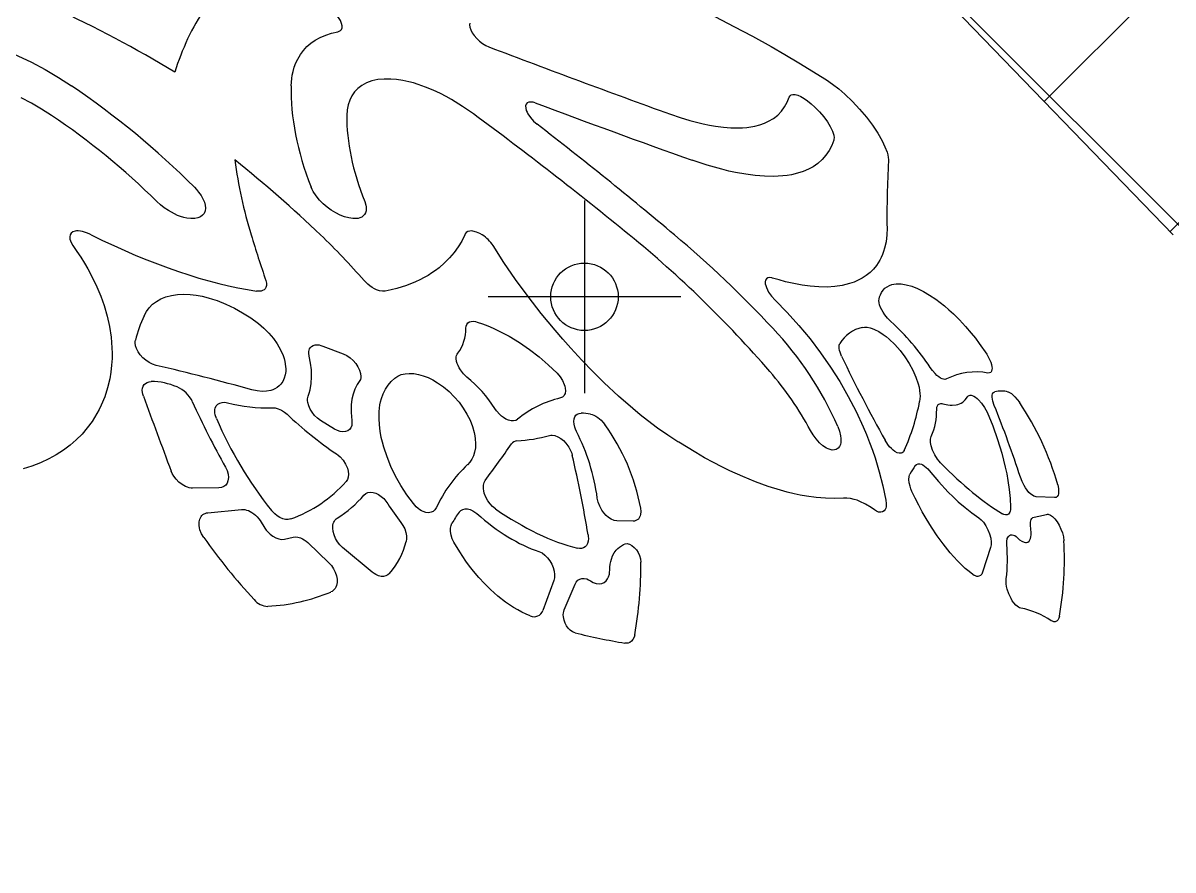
# Model space of a CAD drawing. Extents: x 5 to 829, y 5 to 582.
# Drawn here: x 371.82 to 383.75, y 412.67 to 421.46 of the extents above; entities that cross this region are included whole.
import ezdxf

# ---------------------------------------------------------------- set-up
doc = ezdxf.new("R2010")
doc.units = 0
doc.header["$LTSCALE"] = 7
doc.header["$MEASUREMENT"] = 0
doc.linetypes.add('CENTERX2', pattern=[20.32, 12.7, -2.54, 2.54, -2.54])
doc.layers.add('CENTERLINE', color=4, linetype='CENTERX2')
doc.layers.add('HATCH', color=3, linetype='CONTINUOUS')
doc.layers.add('OUTLINE', color=7, linetype='CONTINUOUS', lineweight=25)
pattern_1 = [(45, (39.085, 223.1485), (-1.325825, 1.325825), []), (135, (39.085, 223.1485), (-1.325825, -1.325825), [])]

msp = doc.modelspace()

# ---------------------------------------------------------------- hatches: boundary and pattern name
at = {"layer": 'HATCH'}
h = msp.add_hatch(dxfattribs=at)
h.set_pattern_fill('ANSI37', color=256, scale=15)
h.set_pattern_definition(pattern_1)
h.paths.add_polyline_path([(392.8411, 410.1168), (392.8411, 411.6168, 0.1943985), (388.069, 423.4268), (382.0202, 429.6898, -0.1617445), (379.2931, 435.3743), (373.9168, 477.6168), (367.8684, 477.6168), (373.3411, 434.6168, 0.1617445), (377.7044, 425.5215), (383.7533, 419.2586, -0.1943985), (386.8411, 411.6168), (386.8411, 410.1168, -0.061275), (385.2014, 396.7872, 0.0447876), (384.3711, 391.4828, 0.1629163), (384.6456, 390.4391, -0.2515253), (384.7695, 389.0252), (384.5289, 388.4645, 0.103378), (384.3911, 387.7828), (384.6471, 349.1077), (390.6473, 349.1077), (390.4002, 386.4238, -0.0785664), (390.5404, 387.3503, 0.1454108), (390.6182, 391.6216, -0.1027628), (390.538, 392.8392, -0.0264497), (391.0225, 395.333, 0.061275)])
h.paths.add_polyline_path([(388.6098, 361.2152), (388.6098, 368.5568), (385.9848, 368.5568), (385.9848, 361.2152)], flags=24)
h.paths.add_polyline_path([(389.5141, 352.8904), (389.5141, 360.9976), (385.7641, 360.9976), (385.7641, 352.8904)], flags=24)
h = msp.add_hatch(dxfattribs=at)
h.set_pattern_fill('ANSI37', color=256, scale=15)
h.set_pattern_definition(pattern_1)
h.paths.add_polyline_path([(405.3411, 260.5668), (405.3411, 477.6168), (379.9652, 477.6168), (385.2451, 436.1318, 0.1617445), (386.3359, 433.858), (392.3848, 427.5951, -0.1943985), (398.8411, 411.6168), (398.8411, 410.1168, -0.061275), (396.8436, 393.8789, 0.0186864), (396.5662, 392.5607, -0.1230008), (396.403, 386.0196), (397.0793, 283.8709, -0.1150579), (397.4494, 277.7501), (398.0287, 275.5022, -0.0631361), (399.0411, 267.5168), (399.0411, 260.5668)])
h.paths.add_polyline_path([(402.3035, 361.0756), (399.3868, 361.0756), (399.3868, 368.6985), (402.3035, 368.6985)], flags=24)
h.paths.add_polyline_path([(403.2704, 352.6791), (399.1037, 352.6791), (399.1037, 361.1999), (403.2704, 361.1999)], flags=24)

# ---------------------------------------------------------------- linework, layer by layer
at = {"layer": 'CENTERLINE'}
for p, q in [((377.6478, 419.6168), (377.6478, 417.6168)), ((378.6478, 418.6168), (376.6478, 418.6168))]:
    msp.add_line(p, q, dxfattribs=at)
at = {"layer": 'OUTLINE'}
msp.add_line((377.7044, 425.5215), (383.7533, 419.2586), dxfattribs=at)
at = {"layer": 'OUTLINE', "ltscale": 0.001784}
msp.add_line((380.7865, 419.33), (380.7846, 419.2586), dxfattribs=at)
at = {"layer": 'OUTLINE', "ltscale": 0.000564697}
msp.add_line((372.5296, 419.2586), (372.5093, 419.2686), dxfattribs=at)
at = {"layer": 'OUTLINE', "ltscale": 0.000272211}
msp.add_line((376.4113, 419.2686), (376.4069, 419.2586), dxfattribs=at)
at = {"layer": 'OUTLINE', "ltscale": 0.005629}
msp.add_line((374.9352, 418.1055), (375.1452, 418.0242), dxfattribs=at)
at = {"layer": 'OUTLINE', "ltscale": 0.004251}
msp.add_line((375.0559, 417.2447), (374.9111, 417.3339), dxfattribs=at)
at = {"layer": 'OUTLINE', "ltscale": 0.00683}
msp.add_line((373.8566, 416.6359), (373.5834, 416.6315), dxfattribs=at)
at = {"layer": 'OUTLINE', "ltscale": 0.004779}
msp.add_line((382.5252, 416.5335), (382.3342, 416.5415), dxfattribs=at)
at = {"layer": 'OUTLINE', "ltscale": 0.008746}
msp.add_line((373.7421, 416.3767), (374.0904, 416.4104), dxfattribs=at)
at = {"layer": 'OUTLINE', "ltscale": 0.00228}
msp.add_line((374.2831, 416.2945), (374.3325, 416.2178), dxfattribs=at)
at = {"layer": 'OUTLINE', "ltscale": 0.004242}
msp.add_line((378.1519, 416.289), (377.9823, 416.2926), dxfattribs=at)
at = {"layer": 'OUTLINE', "ltscale": 0.002315}
msp.add_line((374.5352, 416.1029), (374.6257, 416.1229), dxfattribs=at)
at = {"layer": 'OUTLINE', "ltscale": 0.007577}
msp.add_line((374.7775, 416.067), (374.9973, 415.8584), dxfattribs=at)
at = {"layer": 'OUTLINE', "ltscale": 0.010038}
msp.add_line((375.4471, 415.76), (375.1387, 416.0172), dxfattribs=at)
at = {"layer": 'OUTLINE', "ltscale": 0.001207}
msp.add_line((378.0132, 416.0195), (378.0532, 416.0464), dxfattribs=at)
at = {"layer": 'OUTLINE', "ltscale": 0.006744}
msp.add_line((381.8612, 416.0155), (381.7775, 415.759), dxfattribs=at)
at = {"layer": 'OUTLINE', "ltscale": 0.008208}
msp.add_line((377.3288, 415.6721), (377.2157, 415.3639), dxfattribs=at)
at = {"layer": 'OUTLINE', "ltscale": 0.007278}
msp.add_line((377.4377, 415.3687), (377.5518, 415.6365), dxfattribs=at)
at = {"layer": 'OUTLINE'}
for points in [[(377.5719, 422.1176), (377.8108, 422.0356), (378.0498, 421.9465), (378.2889, 421.8504), (378.5282, 421.7473), (378.7677, 421.6373), (379.0074, 421.5203), (379.1992, 421.4219), (379.3912, 421.3191), (379.5833, 421.212), (379.7275, 421.129), (379.8718, 421.0436), (380.1604, 420.8659)], [(375.0889, 421.3656), (375.1048, 421.3705), (375.1176, 421.3788), (375.1269, 421.3902), (375.1329, 421.4079), (375.1333, 421.429), (375.1284, 421.4521), (375.1158, 421.4818), (375.0971, 421.5123), (375.0735, 421.5418), (375.0448, 421.5708), (375.0129, 421.597)], [(370.9306, 421.3656), (370.9983, 421.3564), (371.0665, 421.345), (371.1372, 421.3311), (371.2083, 421.3149), (371.3491, 421.277), (371.4903, 421.2312), (371.6313, 421.178), (371.7714, 421.1178), (371.9102, 421.0509), (372.0522, 420.9749), (372.1915, 420.8926), (372.3273, 420.8046)], [(374.6057, 420.8046), (374.6114, 420.8806), (374.6171, 420.9172), (374.6246, 420.9528), (374.6376, 420.9984), (374.6538, 421.042), (374.6733, 421.0833), (374.7009, 421.1299), (374.733, 421.1728), (374.7695, 421.212), (374.8103, 421.2474), (374.8553, 421.2787), (374.9077, 421.3077), (374.9644, 421.332), (375.0249, 421.3513), (375.0889, 421.3656)], [(376.4581, 421.4568), (376.4552, 421.4369), (376.4584, 421.4136), (376.4683, 421.3853), (376.4839, 421.3562), (376.5047, 421.3266), (376.5306, 421.2968), (376.5601, 421.2689), (376.592, 421.2442), (376.6242, 421.2243), (376.6562, 421.2094)], [(376.4954, 420.5146), (376.3841, 420.5922), (376.2701, 420.6625), (376.2125, 420.6947), (376.1546, 420.7246), (376.0775, 420.7609), (376.0006, 420.7928), (375.9245, 420.8199), (375.875, 420.835), (375.8262, 420.8479), (375.7622, 420.8615), (375.6998, 420.8708), (375.6393, 420.8757), (375.5699, 420.8757), (375.5045, 420.869), (375.4438, 420.8555), (375.4152, 420.8462), (375.388, 420.8352), (375.3625, 420.8227), (375.3384, 420.8085), (375.2983, 420.7781), (375.2638, 420.7426), (375.2352, 420.7021), (375.2127, 420.6571), (375.1964, 420.6079), (375.1864, 420.555), (375.1827, 420.4987)], [(380.1604, 420.8659), (380.2223, 420.8235), (380.2865, 420.7732), (380.3492, 420.7186), (380.4279, 420.6423), (380.5027, 420.5618), (380.5721, 420.4791), (380.6349, 420.3959), (380.6898, 420.3138), (380.7356, 420.2344), (380.765, 420.1734), (380.7866, 420.1164), (380.7947, 420.0876), (380.8, 420.0607), (380.8022, 420.0395), (380.8022, 420.02)], [(372.1195, 420.4987), (372.0172, 420.564), (371.9121, 420.6244), (371.8047, 420.6794)], [(378.5396, 420.511), (378.6415, 420.4761), (378.741, 420.4459), (378.8111, 420.4271), (378.8796, 420.4107), (378.9441, 420.3974), (379.0067, 420.3866), (379.0888, 420.3759), (379.1675, 420.3699), (379.2424, 420.3686), (379.2885, 420.3703), (379.3328, 420.374), (379.3752, 420.3796), (379.4158, 420.3871), (379.467, 420.4003), (379.5147, 420.4169), (379.5588, 420.4369), (379.6089, 420.4666), (379.6533, 420.5014), (379.6918, 420.5411), (379.7246, 420.5855), (379.7516, 420.6344), (379.7729, 420.6877)], [(379.7729, 420.6877), (379.7807, 420.702), (379.7934, 420.7117), (379.8108, 420.7163), (379.8323, 420.7155), (379.8601, 420.7082), (379.8912, 420.6947), (379.9264, 420.6744), (379.9627, 420.6492), (380.0009, 420.6184), (380.0382, 420.5844), (380.0865, 420.5345), (380.1298, 420.4829), (380.1679, 420.4302), (380.1976, 420.3815), (380.2198, 420.3356), (380.2278, 420.3141), (380.2334, 420.2937), (380.2371, 420.2656), (380.2365, 420.2534), (380.2342, 420.2425)], [(377.1382, 420.6272), (377.1155, 420.6341), (377.0943, 420.6372), (377.0726, 420.6355), (377.0554, 420.6279), (377.0437, 420.615), (377.0381, 420.5967), (377.0386, 420.5746), (377.0449, 420.55), (377.0523, 420.5321), (377.062, 420.5136), (377.0873, 420.4767), (377.1202, 420.4401), (377.1581, 420.407)], [(380.2342, 420.2425), (380.2127, 420.1856), (380.1856, 420.1328), (380.1528, 420.0842), (380.1143, 420.0402), (380.0701, 420.0008), (380.0202, 419.9661), (379.9705, 419.9392), (379.9163, 419.9163), (379.8577, 419.8976), (379.7948, 419.8831), (379.7515, 419.8759), (379.7066, 419.8705), (379.6577, 419.8669), (379.6071, 419.8651), (379.5162, 419.8668), (379.4205, 419.8742), (379.3205, 419.8873), (379.2164, 419.906), (379.1449, 419.9215), (379.0719, 419.9393), (378.9218, 419.982), (378.7668, 420.0335)], [(373.6011, 419.7534), (373.6243, 419.7288), (373.6456, 419.7032), (373.6704, 419.6683), (373.6906, 419.633), (373.7054, 419.5979), (373.7136, 419.5663), (373.7161, 419.5358), (373.7124, 419.5074), (373.7023, 419.4823), (373.6864, 419.4619), (373.6647, 419.4459), (373.6377, 419.4348), (373.6065, 419.4286), (373.5655, 419.4275), (373.5219, 419.4327), (373.4905, 419.4398), (373.4587, 419.4494), (373.4263, 419.4616), (373.394, 419.476), (373.3319, 419.5101), (373.2895, 419.5388), (373.2495, 419.5703), (373.2128, 419.604)], [(375.3685, 419.604), (375.38, 419.5666), (375.383, 419.5485), (375.3841, 419.5309), (375.3823, 419.5088), (375.3768, 419.4886), (375.3674, 419.4708), (375.3541, 419.4557), (375.3372, 419.4436), (375.3167, 419.4348), (375.3002, 419.4305), (375.2824, 419.428), (375.2437, 419.428), (375.2023, 419.4342), (375.1595, 419.4461), (375.1133, 419.4642), (375.0675, 419.4872), (375.0217, 419.5153), (374.9778, 419.5471), (374.9369, 419.582), (374.8998, 419.6193), (374.8636, 419.6631), (374.8339, 419.7083), (374.822, 419.731), (374.8122, 419.7534)], [(372.3125, 419.2586), (372.3081, 419.2401), (372.3081, 419.2269), (372.3102, 419.2132), (372.3152, 419.196), (372.3226, 419.1787), (372.3416, 419.1476)], [(372.5093, 419.2686), (372.4827, 419.2804), (372.4412, 419.2935), (372.4185, 419.2978), (372.3967, 419.2997), (372.3796, 419.2993), (372.3639, 419.2971), (372.3414, 419.2891), (372.3237, 419.276), (372.3125, 419.2586)], [(376.4069, 419.2586), (376.3752, 419.195), (376.3382, 419.1339), (376.2962, 419.0754), (376.2491, 419.0199), (376.197, 418.9675), (376.14, 418.9185), (376.1035, 418.8907), (376.0652, 418.8643), (376.0254, 418.8392), (375.9839, 418.8155), (375.9408, 418.7932), (375.8961, 418.7724), (375.8024, 418.7351), (375.703, 418.7039), (375.6429, 418.6886), (375.5811, 418.6753)], [(376.5873, 419.2586), (376.5634, 419.2724), (376.5266, 419.2887), (376.4907, 419.2981), (376.4738, 419.2997), (376.4582, 419.299), (376.4376, 419.2937), (376.4216, 419.2833), (376.4113, 419.2686)], [(380.7846, 419.2586), (380.7765, 419.1875), (380.7617, 419.1199), (380.7518, 419.0875), (380.7402, 419.0562), (380.7268, 419.0258), (380.7117, 418.9967), (380.6949, 418.9687), (380.6763, 418.942), (380.6452, 418.9043), (380.6103, 418.8697), (380.5715, 418.8383), (380.5289, 418.8104), (380.488, 418.7884), (380.4443, 418.7693), (380.3978, 418.7532), (380.3611, 418.743), (380.323, 418.7346), (380.2464, 418.7231), (380.1649, 418.7178), (380.0791, 418.7188), (379.9893, 418.7259), (379.9065, 418.7372), (379.8211, 418.753), (379.7334, 418.7732), (379.6664, 418.7911), (379.5982, 418.8113)], [(372.3416, 419.1476), (372.3836, 419.0879), (372.4236, 419.0274), (372.4612, 418.9668), (372.4968, 418.9056), (372.5463, 418.8124), (372.5908, 418.7182), (372.6302, 418.6231), (372.6642, 418.5273), (372.6962, 418.4172), (372.7207, 418.3069), (372.7376, 418.1967), (372.7431, 418.1411), (372.7465, 418.0858), (372.7478, 418.0318), (372.7472, 417.9782), (372.743, 417.9064), (372.7351, 417.8354), (372.7234, 417.7653), (372.7012, 417.6712), (372.6718, 417.5795), (372.6351, 417.4907), (372.614, 417.4473), (372.591, 417.4049), (372.5664, 417.3636), (372.54, 417.3232), (372.4905, 417.2563), (372.4358, 417.1928), (372.3762, 417.1329), (372.3117, 417.077), (372.2425, 417.0251), (372.1689, 416.9775), (372.0911, 416.9346), (372.0058, 416.8948), (371.9165, 416.8604), (371.8237, 416.8313)], [(378.6176, 417.1118), (378.5119, 417.1812), (378.407, 417.2551), (378.3033, 417.3329), (378.2264, 417.3938), (378.1502, 417.4565), (378.0003, 417.587), (377.8541, 417.7234), (377.7353, 417.8407), (377.6194, 417.9607), (377.5066, 418.083), (377.4241, 418.176), (377.3435, 418.2698), (377.2001, 418.4442), (377.0634, 418.6202), (376.9341, 418.7968), (376.8128, 418.973), (376.7002, 419.1476)], [(374.3433, 418.7847), (374.3494, 418.7595), (374.35, 418.7353), (374.3444, 418.7136), (374.3362, 418.7), (374.3242, 418.6887), (374.3088, 418.6804), (374.2949, 418.6761), (374.2796, 418.6739), (374.2635, 418.6737), (374.2468, 418.6753)], [(375.5811, 418.6753), (375.5538, 418.6738), (375.5234, 418.6787), (375.4921, 418.6889), (375.4683, 418.6999), (375.4451, 418.7131), (375.422, 418.7289), (375.4002, 418.7464), (375.3618, 418.7847)], [(379.5982, 418.8113), (379.5903, 418.8135), (379.5685, 418.8163), (379.5499, 418.8132), (379.5359, 418.8044), (379.527, 418.7902), (379.5232, 418.7717), (379.5242, 418.7507), (379.5283, 418.7321), (379.5349, 418.7125), (379.5453, 418.6892), (379.5583, 418.6656), (379.5885, 418.6221), (379.6247, 418.5818)], [(380.7036, 418.5925), (380.71, 418.615), (380.7179, 418.6361), (380.7308, 418.6619), (380.7466, 418.6849), (380.7651, 418.7047), (380.7865, 418.7213), (380.8107, 418.7345), (380.8375, 418.7441), (380.859, 418.7489), (380.8817, 418.7517), (380.9065, 418.7524), (380.9324, 418.7511), (380.9867, 418.7422), (381.0443, 418.7255), (381.1044, 418.7015), (381.1661, 418.6707), (381.2288, 418.6339), (381.2916, 418.5917), (381.3373, 418.5579), (381.3825, 418.5218), (381.4295, 418.4815), (381.4756, 418.4391), (381.5392, 418.3762), (381.6008, 418.3098), (381.6601, 418.2405), (381.7028, 418.1869), (381.7439, 418.1323), (381.8205, 418.0204)], [(373.0793, 418.4195), (373.1032, 418.4632), (373.1329, 418.503), (373.1683, 418.5384), (373.2091, 418.569), (373.255, 418.5945), (373.3056, 418.6147), (373.3636, 418.6301), (373.4254, 418.6394), (373.4904, 418.6426), (373.5579, 418.6401), (373.6192, 418.6331), (373.6815, 418.6219), (373.7442, 418.6069), (373.7912, 418.5931), (373.8381, 418.5774), (373.9279, 418.5417), (374.0163, 418.4996), (374.1024, 418.4515), (374.1857, 418.3982), (374.2654, 418.3402)], [(379.6247, 418.5818), (379.7515, 418.4525), (379.8728, 418.318), (379.9881, 418.1789), (380.0973, 418.0354), (380.1998, 417.8881), (380.2956, 417.7372), (380.3842, 417.5833), (380.4655, 417.4266), (380.5392, 417.2676), (380.5731, 417.1873), (380.6051, 417.1064), (380.6349, 417.0256), (380.6627, 416.9444), (380.7069, 416.7994), (380.7443, 416.654), (380.7747, 416.5085)], [(380.8271, 418.3592), (380.7933, 418.3933), (380.7633, 418.4308), (380.7462, 418.4562), (380.7313, 418.4822), (380.7193, 418.5071), (380.7101, 418.5316), (380.704, 418.5552), (380.7019, 418.5766), (380.7036, 418.5925)], [(374.2654, 418.3402), (374.3222, 418.2922), (374.3743, 418.2403), (374.421, 418.1851), (374.4617, 418.1273), (374.4956, 418.0676), (374.522, 418.0068), (374.5321, 417.9763), (374.54, 417.9459), (374.5482, 417.8935), (374.5495, 417.8678), (374.5489, 417.8425), (374.5439, 417.8058), (374.5342, 417.7712), (374.5194, 417.7393), (374.4996, 417.7108), (374.4811, 417.6913), (374.4598, 417.6745), (374.4358, 417.6605), (374.4163, 417.6518), (374.3956, 417.6449), (374.351, 417.6362), (374.3032, 417.6345), (374.2515, 417.6396), (374.1987, 417.6514)], [(376.4177, 418.2918), (376.4202, 418.3121), (376.4271, 418.3302), (376.4386, 418.345), (376.4545, 418.3557), (376.4743, 418.3615), (376.4969, 418.3624), (376.5161, 418.3598), (376.5358, 418.3546)], [(376.5358, 418.3546), (376.5907, 418.3355), (376.6456, 418.3142), (376.7018, 418.2903), (376.7577, 418.2641), (376.8667, 418.2067), (376.9733, 418.142), (377.077, 418.0707), (377.1772, 417.9935), (377.2732, 417.9107), (377.3648, 417.8231)], [(380.5294, 418.299), (380.5542, 418.3021), (380.5816, 418.3006), (380.611, 418.2948), (380.6338, 418.2878), (380.657, 418.2786), (380.702, 418.2557), (380.7474, 418.2266), (380.7788, 418.2031), (380.8095, 418.1775), (380.8683, 418.1212), (380.923, 418.0592), (380.9729, 417.9932), (381.0173, 417.9243), (381.0554, 417.8538), (381.0866, 417.7828), (381.11, 417.7127), (381.1185, 417.6783), (381.1247, 417.6447), (381.1283, 417.6141), (381.1296, 417.5846), (381.1285, 417.5574), (381.125, 417.5318)], [(373.2048, 417.905), (373.1676, 417.9171), (373.1316, 417.9352), (373.0977, 417.9582), (373.067, 417.985), (373.04, 418.0148), (373.0175, 418.0466), (373.0004, 418.0794), (372.9906, 418.1093), (372.9867, 418.1385), (372.9872, 418.1524), (372.9896, 418.1657)], [(374.7928, 418.0023), (374.7884, 418.0333), (374.789, 418.049), (374.7917, 418.0638), (374.7961, 418.0761), (374.8024, 418.0873), (374.8161, 418.1017), (374.8345, 418.1121), (374.8562, 418.1177), (374.8749, 418.1187), (374.8945, 418.1169), (374.9149, 418.1124), (374.9352, 418.1055)], [(375.1452, 418.0242), (375.1823, 418.0062), (375.2172, 417.9825), (375.2484, 417.9547), (375.2757, 417.9235), (375.2983, 417.8898), (375.3153, 417.8548), (375.3256, 417.8199), (375.3282, 417.7896), (375.3267, 417.7743), (375.3232, 417.7598), (375.3183, 417.748), (375.3116, 417.7375)], [(376.4291, 417.7839), (376.3923, 417.8191), (376.3611, 417.8592), (376.3475, 417.8812), (376.3362, 417.9036), (376.328, 417.9241), (376.3221, 417.9442), (376.3178, 417.9771), (376.3185, 417.9929), (376.3214, 418.0077), (376.3265, 418.0209), (376.3338, 418.0325)], [(380.315, 418.0008), (380.299, 418.0409), (380.2936, 418.0606), (380.2904, 418.0797), (380.2894, 418.0975), (380.2911, 418.1136), (380.2981, 418.132)], [(381.8205, 418.0204), (381.8442, 417.9792), (381.8623, 417.9373), (381.8697, 417.9137), (381.8744, 417.8913), (381.8759, 417.8761), (381.8755, 417.8622), (381.8714, 417.8453), (381.8626, 417.8329), (381.8494, 417.8263), (381.8341, 417.826)], [(374.7818, 417.5862), (374.7924, 417.6176), (374.8012, 417.6499), (374.8132, 417.7168), (374.8181, 417.7862), (374.8161, 417.8573), (374.8076, 417.9295), (374.7928, 418.0023)], [(375.6803, 417.773), (375.712, 417.7936), (375.7483, 417.8088), (375.7883, 417.8182), (375.831, 417.8217), (375.8775, 417.8193), (375.9257, 417.811), (375.9745, 417.7973), (376.0254, 417.7778), (376.0755, 417.7535), (376.1243, 417.725), (376.1859, 417.6819), (376.244, 417.6333), (376.2979, 417.58), (376.3472, 417.523), (376.3911, 417.4628), (376.4294, 417.4005), (376.4614, 417.3364), (376.4866, 417.2723), (376.5049, 417.2077), (376.5112, 417.1755), (376.5156, 417.1435), (376.5183, 417.0963), (376.5161, 417.0504), (376.5087, 417.0065), (376.4959, 416.9654), (376.48, 416.9318), (376.4596, 416.9014), (376.4349, 416.8749)], [(377.3648, 417.8231), (377.3954, 417.7877), (377.4205, 417.7489), (377.439, 417.7084), (377.4454, 417.6883), (377.4495, 417.6686), (377.4511, 417.6404), (377.4468, 417.6144), (377.4422, 417.6027), (377.4359, 417.5922), (377.4286, 417.5837), (377.4198, 417.5766), (377.4098, 417.5712), (377.3988, 417.5675)], [(381.4046, 417.7639), (381.3962, 417.7608), (381.3864, 417.7598), (381.3739, 417.7612), (381.3604, 417.7652), (381.343, 417.7734), (381.3254, 417.7847), (381.3051, 417.801), (381.2856, 417.8196), (381.2584, 417.8506), (381.2341, 417.8841)], [(373.072, 417.5872), (373.0663, 417.6052), (373.0626, 417.6233), (373.0609, 417.647), (373.0633, 417.6694), (373.0701, 417.6898), (373.0802, 417.7055), (373.094, 417.7187), (373.1111, 417.7285), (373.1308, 417.7347), (373.1525, 417.7371)], [(375.3116, 417.7375), (375.2908, 417.7069), (375.2663, 417.6594), (375.2478, 417.6079), (375.2352, 417.5529), (375.2282, 417.4952), (375.2265, 417.4561), (375.2271, 417.4161), (375.2299, 417.3743), (375.2349, 417.332)], [(375.8735, 416.4711), (375.8061, 416.5634), (375.7446, 416.6588), (375.6895, 416.7567), (375.6411, 416.8563), (375.5997, 416.9568), (375.566, 417.0576), (375.5522, 417.1078), (375.5405, 417.1577), (375.5283, 417.2237), (375.5203, 417.2887), (375.5167, 417.3524), (375.5183, 417.4251), (375.5267, 417.4949), (375.5336, 417.5286), (375.5423, 417.5612), (375.56, 417.6111), (375.5827, 417.6577), (375.6103, 417.7005), (375.6429, 417.7391), (375.6803, 417.773)], [(374.9111, 417.3339), (374.8786, 417.3581), (374.8492, 417.3867), (374.8236, 417.4184), (374.8027, 417.452), (374.7873, 417.4862), (374.7779, 417.5212), (374.7757, 417.5397), (374.7758, 417.5577), (374.7779, 417.5725), (374.7818, 417.5862)], [(381.3649, 417.506), (381.416, 417.4943), (381.4404, 417.4915), (381.4639, 417.4907), (381.504, 417.4949), (381.5225, 417.4996), (381.5401, 417.5061), (381.5565, 417.5142), (381.5717, 417.524), (381.5986, 417.5484), (381.6205, 417.5785)], [(381.6205, 417.5785), (381.6257, 417.5854), (381.6324, 417.5906), (381.6404, 417.5941), (381.6496, 417.5956), (381.6595, 417.5952), (381.6701, 417.5928), (381.6864, 417.5861), (381.7032, 417.5759), (381.7203, 417.5629), (381.737, 417.5477), (381.768, 417.513), (381.7996, 417.4669), (381.8249, 417.4182)], [(381.8993, 417.4883), (381.8843, 417.5338), (381.8798, 417.5557), (381.8778, 417.5764), (381.8785, 417.595), (381.8824, 417.6108), (381.8912, 417.6245), (381.9046, 417.6321)], [(382.0418, 417.6292), (382.0587, 417.6228), (382.0767, 417.6121), (382.0956, 417.5974), (382.114, 417.5802), (382.1382, 417.5526), (382.1603, 417.5225)], [(373.83, 417.3552), (373.818, 417.3922), (373.8148, 417.4113), (373.8138, 417.43), (373.8151, 417.4467), (373.8186, 417.4624), (373.8286, 417.4838), (373.8443, 417.5016), (373.8649, 417.5143), (373.8899, 417.5212), (373.9179, 417.5219), (373.9467, 417.5171)], [(374.4075, 417.4662), (374.4388, 417.4642), (374.4716, 417.4553), (374.5037, 417.4408), (374.535, 417.421), (374.5636, 417.3974)], [(376.9537, 417.3454), (376.9354, 417.3346), (376.9129, 417.3293), (376.8882, 417.3299), (376.861, 417.3364), (376.8336, 417.3482), (376.8071, 417.3642), (376.7875, 417.3789), (376.769, 417.3954), (376.7359, 417.4321), (376.7169, 417.459)], [(381.3023, 417.4496), (381.3049, 417.4726), (381.3127, 417.4915), (381.3186, 417.4988), (381.3258, 417.5042), (381.3341, 417.5076), (381.3436, 417.509), (381.3539, 417.5085), (381.3649, 417.506)], [(381.8249, 417.4182), (381.8832, 417.2771), (381.9342, 417.1352), (381.9778, 416.9929), (382.0134, 416.8509), (382.0281, 416.7802), (382.0407, 416.71), (382.054, 416.6172), (382.0634, 416.5255), (382.0687, 416.4351)], [(375.2349, 417.332), (375.2365, 417.3058), (375.2332, 417.2809), (375.2249, 417.2585), (375.2114, 417.2403), (375.1926, 417.2265), (375.1696, 417.2183), (375.1424, 417.2162), (375.1137, 417.2204), (375.0847, 417.2301), (375.0559, 417.2447)], [(377.5652, 417.22), (377.5553, 417.2421), (377.5473, 417.2646), (377.5402, 417.2946), (377.5377, 417.3236), (377.5403, 417.3503), (377.547, 417.3704), (377.5582, 417.3872), (377.5737, 417.3998), (377.5924, 417.4071), (377.6136, 417.4092)], [(377.7107, 417.3998), (377.7285, 417.3954), (377.7467, 417.3885), (377.7665, 417.3783), (377.7858, 417.3658), (377.8199, 417.3372), (377.8402, 417.3156), (377.8584, 417.2923)], [(377.2855, 417.1789), (377.2983, 417.1814), (377.3121, 417.1819), (377.3417, 417.1769), (377.3717, 417.1653), (377.4021, 417.1472), (377.4303, 417.1242), (377.4557, 417.0976), (377.4848, 417.0577), (377.5073, 417.0149), (377.5156, 416.9932), (377.5217, 416.9717)], [(380.2764, 417.2703), (380.2944, 417.2214), (380.3056, 417.1726), (380.3083, 417.1483), (380.3087, 417.1249), (380.3067, 417.104), (380.3025, 417.0848), (380.293, 417.0627), (380.2788, 417.045), (380.26, 417.0328), (380.2406, 417.0273), (380.2189, 417.0269), (380.1961, 417.0313), (380.1775, 417.0379), (380.1586, 417.0472), (380.1212, 417.0719), (380.0859, 417.103), (380.0506, 417.1422), (380.0191, 417.1851), (379.9921, 417.2302)], [(380.3341, 416.5268), (380.2419, 416.5241), (380.1474, 416.5269), (380.0508, 416.535), (379.9522, 416.5485), (379.8874, 416.5601), (379.8219, 416.5737), (379.7522, 416.5905), (379.6819, 416.6095), (379.5523, 416.6498), (379.4214, 416.6973), (379.2895, 416.7514), (379.1569, 416.8117), (379.0714, 416.8536), (378.9858, 416.8978), (378.894, 416.9476), (378.8023, 416.9998), (378.6253, 417.107), (378.6176, 417.1118)], [(380.9661, 417.0218), (380.9605, 417.0119), (380.9532, 417.0038), (380.9446, 416.9977), (380.9346, 416.994), (380.9143, 416.993), (380.8917, 416.9992), (380.8685, 417.0117), (380.8498, 417.0254), (380.8317, 417.0416), (380.8128, 417.0617), (380.7954, 417.0836), (380.7669, 417.128)], [(381.3431, 416.8936), (381.3262, 416.9124), (381.3103, 416.9328), (381.2822, 416.9773), (381.2598, 417.024), (381.2445, 417.0702), (381.238, 417.1065), (381.237, 417.1238), (381.2377, 417.14), (381.2403, 417.1548), (381.245, 417.1677)], [(375.0757, 416.9861), (375.0947, 416.972), (375.1125, 416.9562), (375.1445, 416.9205), (375.1703, 416.881), (375.1888, 416.8398), (375.1973, 416.808), (375.2005, 416.7765), (375.1979, 416.7466), (375.1898, 416.7213), (375.1758, 416.6999)], [(373.9244, 416.8482), (373.9408, 416.8131), (373.9512, 416.7766), (373.9546, 416.7404), (373.9534, 416.7231), (373.9502, 416.7066), (373.9409, 416.6836), (373.9262, 416.6638), (373.9064, 416.6487), (373.8828, 416.6393), (373.8566, 416.6359)], [(381.0803, 416.8653), (381.0927, 416.8771), (381.109, 416.8834), (381.1279, 416.8834), (381.1433, 416.8792), (381.1592, 416.8719), (381.1764, 416.8609), (381.1931, 416.8474), (381.2097, 416.8313), (381.2252, 416.8135)], [(373.5834, 416.6315), (373.5665, 416.6323), (373.5491, 416.6352), (373.5289, 416.6409), (373.5089, 416.6489), (373.4733, 416.6688), (373.4404, 416.6945), (373.4114, 416.7245), (373.387, 416.7575), (373.3724, 416.783), (373.3608, 416.8092)], [(376.7235, 416.4182), (376.6946, 416.4417), (376.6686, 416.4692), (376.6462, 416.4995), (376.6241, 416.5392), (376.6084, 416.5811), (376.603, 416.6035), (376.5998, 416.6256), (376.5991, 416.6446), (376.6004, 416.6629), (376.6068, 416.689), (376.6189, 416.7114)], [(381.045, 416.5983), (381.0341, 416.6244), (381.0253, 416.6509), (381.0171, 416.6863), (381.0137, 416.7202), (381.0158, 416.7509), (381.0193, 416.7646), (381.0245, 416.7766)], [(381.2252, 416.8135), (381.3221, 416.6992), (381.4224, 416.5912), (381.4737, 416.5401), (381.5256, 416.4912), (381.5957, 416.4301), (381.6664, 416.374), (381.7375, 416.3236)], [(382.3342, 416.5415), (382.3226, 416.5434), (382.3101, 416.5481), (382.2945, 416.5572), (382.279, 416.5691), (382.2595, 416.5879), (382.2413, 416.6094), (382.2238, 416.634), (382.2079, 416.6603), (382.187, 416.7019), (382.1707, 416.7441)], [(375.3606, 416.5597), (375.3786, 416.5753), (375.4013, 416.5856), (375.4269, 416.5897), (375.4554, 416.5872), (375.4845, 416.5784), (375.5127, 416.5646), (375.5403, 416.5457), (375.5656, 416.5232), (375.5882, 416.4979), (375.6078, 416.4704)], [(381.6776, 415.7352), (381.6378, 415.7661), (381.5984, 415.7996), (381.5577, 415.8372), (381.5176, 415.8772), (381.4414, 415.9614), (381.3684, 416.0522), (381.3064, 416.1373), (381.2475, 416.2257), (381.1918, 416.3166), (381.1528, 416.385), (381.1156, 416.4542), (381.0793, 416.526), (381.045, 416.5983)], [(382.5571, 416.6667), (382.5653, 416.6265), (382.5671, 416.6075), (382.567, 416.5896), (382.565, 416.5732), (382.5607, 416.5587), (382.5522, 416.5448), (382.5401, 416.536), (382.5252, 416.5335)], [(376.1101, 416.4266), (376.0972, 416.4067), (376.0793, 416.391), (376.0573, 416.3809), (376.0318, 416.3771), (376.0042, 416.38), (375.9762, 416.3889), (375.9582, 416.3975), (375.9407, 416.408), (375.9213, 416.4221), (375.9033, 416.438), (375.8735, 416.4711)], [(377.9823, 416.2926), (377.9547, 416.297), (377.9263, 416.3086), (377.899, 416.3257), (377.8727, 416.3481), (377.849, 416.3741), (377.8284, 416.4027), (377.806, 416.4433), (377.7897, 416.4856), (377.7808, 416.5275)], [(380.6562, 416.4067), (380.6222, 416.4308), (380.5641, 416.4662), (380.5054, 416.4943), (380.476, 416.5053), (380.4468, 416.5142), (380.4083, 416.5226), (380.3706, 416.5269), (380.3341, 416.5268)], [(380.7747, 416.5085), (380.7787, 416.4727), (380.7764, 416.4392), (380.7728, 416.4243), (380.7672, 416.411), (380.7556, 416.3955), (380.7399, 416.3851), (380.7211, 416.3811), (380.7, 416.3839), (380.678, 416.3928), (380.6562, 416.4067)], [(373.6994, 416.1197), (373.6761, 416.1585), (373.6595, 416.1999), (373.654, 416.2215), (373.6506, 416.2431), (373.6496, 416.2634), (373.6508, 416.283), (373.6575, 416.3114), (373.6633, 416.3245), (373.6706, 416.3366), (373.6796, 416.3474), (373.69, 416.3568), (373.7015, 416.3644), (373.7142, 416.3703), (373.7278, 416.3745), (373.7421, 416.3767)], [(374.0904, 416.4104), (374.1069, 416.4108), (374.124, 416.4091), (374.1432, 416.4047), (374.1623, 416.3981), (374.1972, 416.3802), (374.2172, 416.3663), (374.2358, 416.3506), (374.2531, 416.3331), (374.2689, 416.3144), (374.2831, 416.2945)], [(374.6012, 416.3123), (374.5755, 416.3067), (374.5472, 416.3074), (374.5186, 416.3139), (374.4891, 416.3263), (374.461, 416.3434), (374.435, 416.3642), (374.4171, 416.3817), (374.4009, 416.4005)], [(376.348, 416.3829), (376.3641, 416.3997), (376.3849, 416.4115), (376.4089, 416.4171), (376.4359, 416.4162), (376.4638, 416.4088), (376.4912, 416.3959), (376.5119, 416.3827), (376.5313, 416.3671)], [(378.2306, 416.4249), (378.2335, 416.3904), (378.2302, 416.3577), (378.2261, 416.3427), (378.2201, 416.3291), (378.2072, 416.3111), (378.1896, 416.2977), (378.1686, 416.2903), (378.1519, 416.289)], [(382.0687, 416.4351), (382.0674, 416.4061), (382.0647, 416.3929), (382.0605, 416.381), (382.0549, 416.3708), (382.0478, 416.3628), (382.0339, 416.3549), (382.0169, 416.3533), (381.9982, 416.358), (381.9837, 416.3653)], [(382.4408, 416.3597), (382.4497, 416.361), (382.4595, 416.3601), (382.4809, 416.3521), (382.5025, 416.3373), (382.5277, 416.3121), (382.5511, 416.2814), (382.5715, 416.2477), (382.5906, 416.2077), (382.6056, 416.1663), (382.616, 416.1251), (382.621, 416.0859)], [(375.1387, 416.0172), (375.1103, 416.0447), (375.0856, 416.0761), (375.0653, 416.1104), (375.05, 416.146), (375.0401, 416.182), (375.0364, 416.2158), (375.0387, 416.2485), (375.0422, 416.2639), (375.0475, 416.2783), (375.054, 416.2907), (375.0621, 416.3019), (375.0717, 416.3118), (375.0826, 416.3199)], [(375.7436, 416.276), (375.7656, 416.2433), (375.783, 416.2081), (375.7952, 416.1717), (375.8015, 416.1353), (375.8019, 416.1066), (375.7976, 416.0795)], [(376.2943, 416.0723), (376.2774, 416.1074), (376.2654, 416.144), (376.259, 416.181), (376.2589, 416.2166), (376.2639, 416.243), (376.2738, 416.2666)], [(381.7375, 416.3236), (381.7627, 416.3032), (381.7861, 416.2773), (381.812, 416.2401), (381.8336, 416.1992), (381.8505, 416.1564), (381.862, 416.1135), (381.8673, 416.0721), (381.8666, 416.0421), (381.8612, 416.0155)], [(382.2777, 416.2102), (382.2737, 416.2456), (382.2748, 416.2781), (382.2775, 416.2925), (382.2819, 416.3054), (382.2897, 416.3184), (382.3002, 416.3276), (382.3131, 416.3322)], [(374.3325, 416.2178), (374.3474, 416.1967), (374.3642, 416.1767), (374.3889, 416.1526), (374.4164, 416.1319), (374.4463, 416.1156), (374.4764, 416.105), (374.5068, 416.1005), (374.5352, 416.1029)], [(374.6257, 416.1229), (374.6502, 416.1254), (374.6764, 416.1225), (374.7028, 416.1149), (374.7222, 416.1063), (374.7407, 416.0958), (374.7598, 416.0823), (374.7775, 416.067)], [(377.6856, 416.1486), (377.688, 416.1283), (377.6885, 416.1082), (377.6857, 416.0825), (377.679, 416.0587), (377.668, 416.0381), (377.6546, 416.0234), (377.6379, 416.0124), (377.6187, 416.006), (377.598, 416.0046), (377.5764, 416.0078)], [(382.0291, 416.0465), (382.0289, 416.0794), (382.034, 416.1088), (382.0388, 416.1212), (382.0452, 416.1317), (382.0558, 416.1417), (382.069, 416.1474), (382.0841, 416.1482), (382.0974, 416.1452), (382.1112, 416.139), (382.1266, 416.129), (382.1472, 416.1109)], [(382.1472, 416.1109), (382.1621, 416.097), (382.1859, 416.0799), (382.2101, 416.0695), (382.2218, 416.0673), (382.2327, 416.0673), (382.2475, 416.0717), (382.2597, 416.0809), (382.2693, 416.0942), (382.2757, 416.1095), (382.2799, 416.1271), (382.2821, 416.1465), (382.2823, 416.1671), (382.2777, 416.2102)], [(377.0862, 415.3066), (377.0426, 415.3248), (376.9993, 415.3454), (376.956, 415.3683), (376.9133, 415.3934), (376.8301, 415.449), (376.7499, 415.5115), (376.6729, 415.58), (376.6115, 415.6409), (376.5528, 415.7049), (376.4969, 415.7716), (376.4568, 415.8231), (376.4184, 415.8757), (376.3536, 415.9726), (376.2943, 416.0723)], [(377.9104, 415.7797), (377.9119, 415.8114), (377.9155, 415.8424), (377.9205, 415.8691), (377.9273, 415.8947), (377.9401, 415.929), (377.9568, 415.9603), (377.9772, 415.9878), (377.9943, 416.0048), (378.0132, 416.0195)], [(378.0532, 416.0464), (378.0701, 416.054), (378.0896, 416.0558), (378.1023, 416.0539), (378.1153, 416.0499), (378.1406, 416.0365), (378.1651, 416.0164), (378.1865, 415.9918), (378.2042, 415.9644), (378.219, 415.9319), (378.2287, 415.8983), (378.2323, 415.8654)], [(377.1758, 415.9745), (377.1921, 415.968), (377.2081, 415.9595), (377.2383, 415.9377), (377.266, 415.9101), (377.2899, 415.8784), (377.3095, 415.8438), (377.3244, 415.8076), (377.3342, 415.7707), (377.338, 415.7362), (377.3364, 415.7028), (377.3288, 415.6721)], [(374.9973, 415.8584), (375.0239, 415.8288), (375.0462, 415.7956), (375.0637, 415.76), (375.0757, 415.7233), (375.0817, 415.6882), (375.0816, 415.6537), (375.075, 415.621), (375.0691, 415.6058), (375.0614, 415.5918), (375.0524, 415.5798), (375.0419, 415.5694), (375.0303, 415.5609), (375.0176, 415.5543)], [(375.6258, 415.7464), (375.6085, 415.7313), (375.5873, 415.7208), (375.5635, 415.7158), (375.5375, 415.7165), (375.5109, 415.723), (375.4849, 415.7344), (375.4654, 415.7462), (375.4471, 415.76)], [(377.7105, 415.6701), (377.7395, 415.6541), (377.7695, 415.6436), (377.7991, 415.6397), (377.8267, 415.6431), (377.8518, 415.6536), (377.8727, 415.6702), (377.8876, 415.6897), (377.8987, 415.7128), (377.9061, 415.7384), (377.9092, 415.7587), (377.9104, 415.7797)], [(381.7775, 415.759), (381.7687, 415.7397), (381.7556, 415.725), (381.739, 415.7168), (381.7283, 415.7154), (381.7169, 415.7164), (381.7038, 415.7203), (381.6905, 415.7267), (381.6776, 415.7352)], [(377.5518, 415.6365), (377.5634, 415.6577), (377.5792, 415.6753), (377.5987, 415.6879), (377.6213, 415.6946), (377.6461, 415.6949), (377.6717, 415.6892), (377.6914, 415.6811), (377.7105, 415.6701)], [(382.1741, 415.3875), (382.1618, 415.3911), (382.1493, 415.3974), (382.1366, 415.4061), (382.1243, 415.4167), (382.1013, 415.4423), (382.0864, 415.4632), (382.073, 415.4857), (382.0505, 415.5339), (382.034, 415.5847), (382.0278, 415.6126), (382.024, 415.64), (382.0226, 415.6662), (382.0239, 415.6909)], [(377.5503, 415.1309), (377.5252, 415.141), (377.5014, 415.1577), (377.4803, 415.1791), (377.462, 415.2042), (377.4475, 415.2316), (377.4369, 415.2604), (377.4292, 415.2983), (377.4281, 415.318), (377.4293, 415.337), (377.4324, 415.3535), (377.4377, 415.3687)], [(382.575, 415.3041), (382.5688, 415.2816), (382.5587, 415.263), (382.5523, 415.2558), (382.5449, 415.2503), (382.532, 415.2454), (382.5174, 415.2454), (382.502, 415.2501), (382.4905, 415.2563)], [(378.1697, 415.1111), (378.1627, 415.0852), (378.151, 415.0618), (378.1349, 415.0428), (378.1194, 415.0319), (378.1017, 415.0252), (378.0824, 415.023), (378.0677, 415.0242)]]:
    msp.add_lwpolyline(points, dxfattribs=at)
msp.add_circle((377.6478, 418.6168), 0.35, dxfattribs=at)
for centre, radius, start, end in [((366.5928, 409.6331), 13.2037, 58.9656, 65.13246), ((375.6751, 420.2768), 2.3715, 145.71956, 163.59114), ((415.4872, 523.0222), 108.9665, 249.123333, 250.179588), ((367.4551, 413.6006), 8.6967, 45.03126, 55.92872), ((414.7454, 521.2476), 107.4187, 249.506602, 250.431178), ((367.9948, 414.3407), 7.4116, 45.24765, 56.18562), ((351.8987, 387.1747), 41.4313, 50.7494, 53.58169), ((350.3028, 385.6558), 43.9186, 49.91708, 52.3036), ((378.6045, 420.624), 4.6204, 187.30775, 197.18804), ((365.1506, 409.0106), 14.1515, 46.39938, 51.18023), ((390.5924, 419.4525), 9.8066, 176.68286, 180.71613), ((389.4417, 423.9227), 15.9487, 197.00446, 198.79359), ((370.2468, 414.3592), 6.7638, 40.86635, 46.41562), ((376.3919, 418.9458), 0.3687, 33.21198, 58.00171), ((370.7249, 410.1971), 11.6914, 40.83109, 50.80938), ((371.0829, 410.3369), 11.6546, 43.03361, 49.95177), ((374.4498, 417.7934), 1.5068, 155.44918, 165.69823), ((375.9959, 418.2832), 0.4213, 323.42266, 1.17094), ((376.9543, 415.8047), 3.6313, 23.80579, 43.19332), ((380.606, 417.9497), 0.3576, 102.37164, 149.38747), ((379.1649, 416.5248), 2.4757, 33.30041, 47.81947), ((367.9265, 395.1432), 23.3657, 74.42872, 76.94415), ((394.8938, 424.9967), 16.1705, 205.63486, 209.11803), ((375.5489, 416.714), 1.3854, 32.53195, 50.55553), ((376.9961, 415.6165), 3.403, 28.3071, 40.82664), ((381.7098, 417.1541), 0.6825, 79.5236, 116.58705), ((373.1496, 417.054), 0.6836, 66.513, 89.75984), ((373.2985, 417.3944), 0.3125, 25.5212, 66.6742), ((438.3615, 441.3859), 69.4917, 200.027339, 200.711587), ((377.6482, 416.5095), 1.0869, 103.26551, 129.72231), ((381.9665, 417.363), 0.2763, 74.21136, 102.96193), ((381.6097, 421.161), 8.8127, 204.33935, 209.30002), ((374.347, 419.0107), 1.5459, 254.99612, 272.24464), ((378.8519, 417.9597), 2.313, 336.07547, 349.33878), ((380.6354, 417.4361), 0.6666, 336.23727, 1.16173), ((371.2207, 413.173), 11.5177, 18.06255, 22.00418), ((379.7331, 415.8743), 2.9336, 15.67508, 34.17954), ((377.6478, 418.9933), 4.1548, 203.22227, 218.60948), ((377.5361, 420.5717), 4.3487, 226.88034, 235.54255), ((377.5968, 416.7354), 0.6741, 80.27277, 88.5729), ((376.8417, 418.76), 1.6423, 273.71575, 285.67808), ((375.6539, 416.2425), 2.1464, 7.63347, 27.08758), ((376.1493, 416.0412), 2.1172, 10.44546, 36.20429), ((360.5759, 428.5409), 19.9327, 323.59655, 324.93776), ((376.951, 417.0476), 0.0734, 92.23588, 144.50579), ((365.2628, 414.1039), 12.5899, 9.3468, 13.16674), ((377.4211, 415.821), 1.4437, 133.09789, 155.20463), ((381.7727, 416.3679), 0.8525, 144.30721, 151.35322), ((374.1323, 417.6294), 1.3977, 289.59561, 318.30879), ((374.4307, 417.3571), 1.225, 302.15335, 319.38836), ((377.6975, 417.7858), 2.4693, 212.18833, 217.69321), ((377.4392, 415.6046), 1.3403, 144.50055, 150.39906), ((382.1644, 417.3333), 1.0121, 278.44859, 285.84632), ((378.9268, 419.8153), 6.4018, 215.25966, 222.68343), ((375.0186, 416.2693), 0.8016, 319.26954, 346.31239), ((380.1841, 415.8939), 1.8511, 353.70375, 4.73111), ((379.2721, 415.8882), 3.3544, 349.97047, 3.37898), ((374.2451, 415.8156), 3.9875, 349.82421, 0.71574), ((374.2601, 417.3886), 1.9848, 273.00889, 292.43734), ((374.371, 415.5987), 0.1935, 219.41424, 268.02344), ((377.1272, 415.3894), 0.0917, 243.6564, 343.9237), ((381.985, 414.489), 0.9185, 56.62684, 78.11622), ((379.1292, 421.4798), 6.5423, 256.03429, 260.66209)]:
    msp.add_arc(centre, radius, start, end, dxfattribs=at)
for centre, major_axis, ratio, start_param, end_param in [((378.3565, 418.9635), (3.462, -2.7097), 0.5333426, 3.5180981, 3.8709749), ((378.312, 418.9232), (2.8786, -2.337), 0.5252006, 3.5364626, 3.8910656), ((361.688, 440.176), (14.0879, -21.2444), 0.2511162, 5.8777368, 6.0601307), ((380.0418, 422.8973), (2.6722, -6.6702), 0.2650678, 5.7151245, 5.9480034), ((376.8273, 417.9424), (1.0056, -1.9475), 0.5504887, 5.327058, 5.7691857), ((376.5061, 420.1471), (1.9169, -4.084), 0.4808435, 5.5892019, 5.9105258)]:
    msp.add_ellipse(centre, major_axis=major_axis, ratio=ratio, start_param=start_param, end_param=end_param, dxfattribs=at)

doc.saveas('drawing.dxf')
